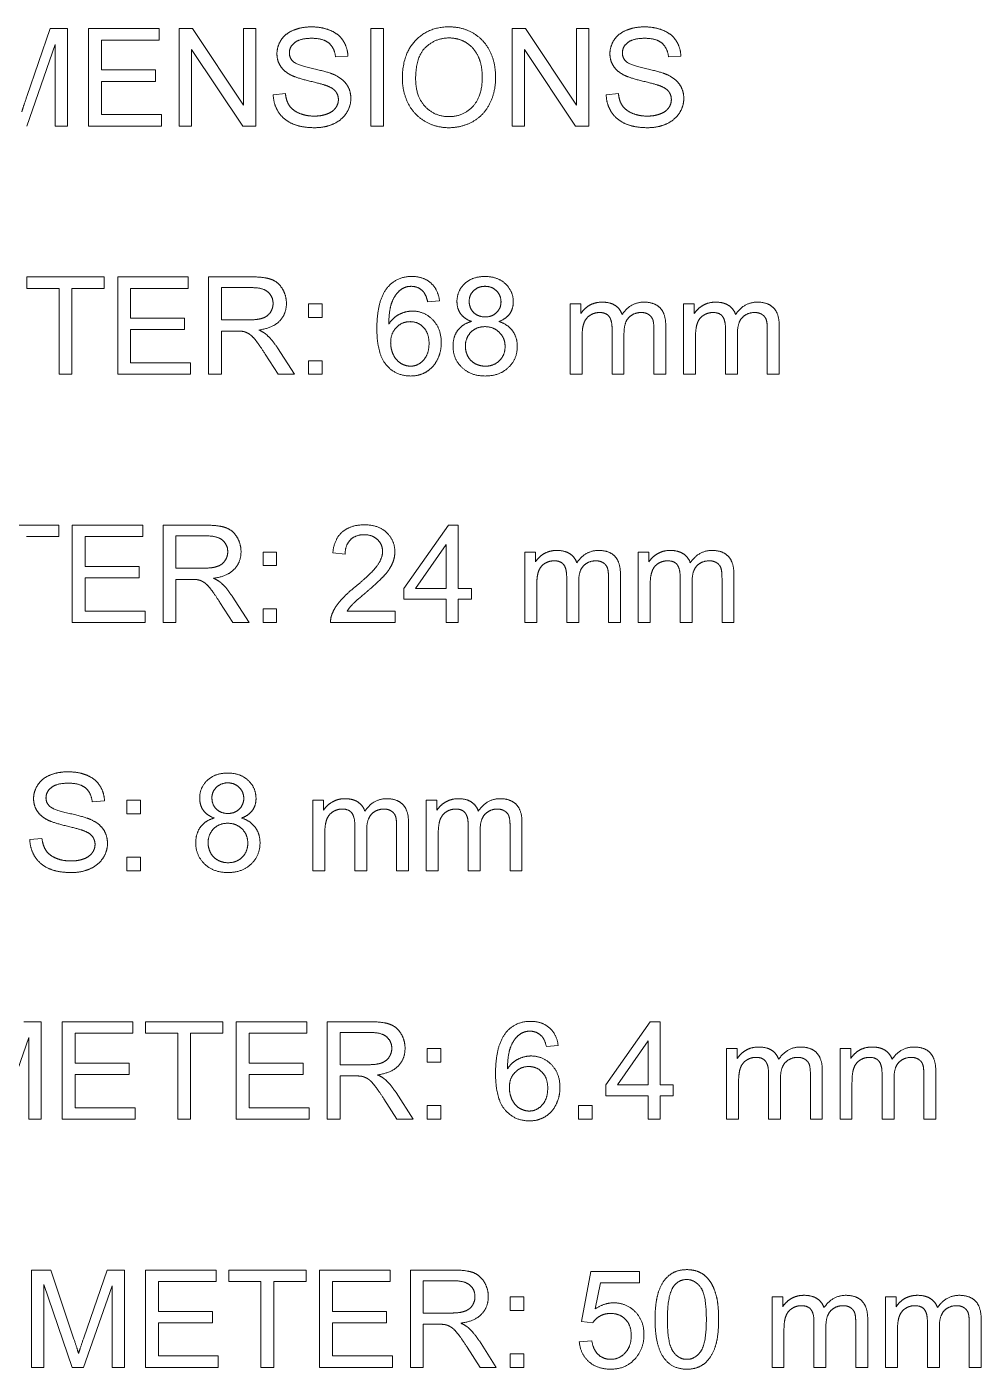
# Model space of a CAD drawing. Header units: millimetres. Extents: x -205 to 205, y -139 to 139.
# Drawn here: x 104.62 to 121.09, y -0.23 to 22.94 of the extents above; entities that cross this region are included whole.
import ezdxf

# ---------------------------------------------------------------- set-up
doc = ezdxf.new("R2010")
doc.units = ezdxf.units.MM
doc.layers.add('dimensions', color=7, linetype='Continuous', lineweight=18)

msp = doc.modelspace()

# ---------------------------------------------------------------- linework, layer by layer
at = {"layer": 'dimensions'}
for p, q in [((105.024, 22.906), (104.621, 21.736)), ((105.324, 22.906), (105.024, 22.906)), ((105.324, 21.224), (105.324, 22.906)), ((105.687, 22.906), (105.687, 21.224)), ((106.904, 22.906), (105.687, 22.906)), ((105.91, 22.707), (106.904, 22.707)), ((105.91, 22.192), (105.91, 22.707)), ((106.904, 22.707), (106.904, 22.906)), ((107.248, 22.906), (107.248, 21.224)), ((107.476, 22.906), (107.248, 22.906)), ((108.36, 21.585), (107.476, 22.906)), ((108.36, 22.906), (108.36, 21.585)), ((108.573, 22.906), (108.36, 22.906)), ((108.573, 21.224), (108.573, 22.906)), ((110.553, 22.906), (110.553, 21.224)), ((110.775, 22.906), (110.553, 22.906)), ((110.775, 21.224), (110.775, 22.906)), ((112.993, 22.906), (112.993, 21.224)), ((113.222, 22.906), (112.993, 22.906)), ((114.105, 21.585), (113.222, 22.906)), ((114.105, 22.906), (114.105, 21.585)), ((114.319, 22.906), (114.105, 22.906)), ((114.319, 21.224), (114.319, 22.906)), ((104.62, 21.224), (105.109, 22.632)), ((105.109, 22.632), (105.109, 21.224)), ((107.461, 22.546), (108.345, 21.224)), ((107.461, 21.224), (107.461, 22.546)), ((113.207, 22.546), (114.09, 21.224)), ((113.207, 21.224), (113.207, 22.546)), ((109.947, 22.416), (110.16, 22.432)), ((115.692, 22.416), (115.905, 22.432)), ((106.841, 22.192), (105.91, 22.192)), ((106.841, 21.995), (106.841, 22.192)), ((105.91, 21.995), (106.841, 21.995)), ((105.91, 21.422), (105.91, 21.995)), ((109.082, 21.783), (108.872, 21.764)), ((114.827, 21.783), (114.617, 21.764)), ((106.943, 21.422), (105.91, 21.422)), ((106.943, 21.224), (106.943, 21.422)), ((105.109, 21.224), (105.324, 21.224)), ((105.687, 21.224), (106.943, 21.224)), ((107.248, 21.224), (107.461, 21.224)), ((108.345, 21.224), (108.573, 21.224)), ((110.553, 21.224), (110.775, 21.224)), ((112.993, 21.224), (113.207, 21.224)), ((114.09, 21.224), (114.319, 21.224)), ((104.621, 18.62), (104.621, 18.422)), ((105.955, 18.62), (104.621, 18.62)), ((105.955, 18.422), (105.955, 18.62)), ((106.188, 18.62), (106.188, 16.938)), ((107.404, 18.62), (106.188, 18.62)), ((107.404, 18.422), (107.404, 18.62)), ((107.754, 18.62), (107.754, 16.938)), ((108.5, 18.62), (107.754, 18.62)), ((104.621, 18.422), (105.176, 18.422)), ((105.176, 18.422), (105.176, 16.938)), ((105.398, 18.422), (105.955, 18.422)), ((105.398, 16.938), (105.398, 18.422)), ((106.41, 18.422), (107.404, 18.422)), ((106.41, 17.906), (106.41, 18.422)), ((107.977, 17.878), (107.977, 18.434)), ((107.977, 18.434), (108.509, 18.434)), ((109.479, 18.157), (109.479, 17.921)), ((109.714, 18.157), (109.479, 18.157)), ((109.714, 17.921), (109.714, 18.157)), ((111.536, 18.192), (111.741, 18.208)), ((113.994, 18.157), (113.994, 16.938)), ((114.179, 18.157), (113.994, 18.157)), ((114.179, 17.986), (114.179, 18.157)), ((115.951, 18.157), (115.951, 16.938)), ((116.136, 18.157), (115.951, 18.157)), ((116.136, 17.986), (116.136, 18.157)), ((107.341, 17.906), (106.41, 17.906)), ((107.341, 17.709), (107.341, 17.906)), ((108.455, 17.878), (107.977, 17.878)), ((109.479, 17.921), (109.714, 17.921)), ((106.41, 17.709), (107.341, 17.709)), ((106.41, 17.137), (106.41, 17.709)), ((107.977, 17.685), (108.235, 17.685)), ((107.977, 16.938), (107.977, 17.685)), ((114.718, 17.73), (114.718, 16.938)), ((114.924, 16.938), (114.924, 17.646)), ((115.44, 17.706), (115.44, 16.938)), ((115.645, 16.938), (115.645, 17.775)), ((116.675, 17.73), (116.675, 16.938)), ((116.882, 16.938), (116.882, 17.646)), ((117.397, 17.706), (117.397, 16.938)), ((117.603, 16.938), (117.603, 17.775)), ((109.236, 16.938), (108.944, 17.396)), ((114.2, 16.938), (114.2, 17.57)), ((116.158, 16.938), (116.158, 17.57)), ((108.734, 17.288), (108.956, 16.938)), ((109.479, 17.173), (109.479, 16.938)), ((109.714, 17.173), (109.479, 17.173)), ((109.714, 16.938), (109.714, 17.173)), ((105.176, 16.938), (105.398, 16.938)), ((106.188, 16.938), (107.443, 16.938)), ((107.443, 17.137), (106.41, 17.137)), ((107.443, 16.938), (107.443, 17.137)), ((107.754, 16.938), (107.977, 16.938)), ((108.956, 16.938), (109.236, 16.938)), ((109.479, 16.938), (109.714, 16.938)), ((113.994, 16.938), (114.2, 16.938)), ((114.718, 16.938), (114.924, 16.938)), ((115.44, 16.938), (115.645, 16.938)), ((115.951, 16.938), (116.158, 16.938)), ((116.675, 16.938), (116.882, 16.938)), ((117.397, 16.938), (117.603, 16.938)), ((105.172, 14.334), (103.839, 14.334)), ((104.616, 14.136), (105.172, 14.136)), ((105.172, 14.136), (105.172, 14.334)), ((105.405, 14.334), (105.405, 12.652)), ((106.621, 14.334), (105.405, 14.334)), ((105.628, 14.136), (106.621, 14.136)), ((105.628, 13.621), (105.628, 14.136)), ((106.621, 14.136), (106.621, 14.334)), ((106.971, 14.334), (106.971, 12.652)), ((107.717, 14.334), (106.971, 14.334)), ((107.194, 13.592), (107.194, 14.149)), ((107.194, 14.149), (107.726, 14.149)), ((111.894, 14.334), (111.126, 13.244)), ((112.063, 14.334), (111.894, 14.334)), ((112.063, 13.244), (112.063, 14.334)), ((111.329, 13.244), (111.856, 14.003)), ((111.856, 14.003), (111.856, 13.244)), ((108.696, 13.871), (108.696, 13.636)), ((108.931, 13.871), (108.696, 13.871)), ((108.931, 13.636), (108.931, 13.871)), ((109.9, 13.855), (110.112, 13.833)), ((113.211, 13.871), (113.211, 12.652)), ((113.396, 13.871), (113.211, 13.871)), ((113.396, 13.7), (113.396, 13.871)), ((115.169, 13.871), (115.169, 12.652)), ((115.354, 13.871), (115.169, 13.871)), ((115.354, 13.7), (115.354, 13.871)), ((106.558, 13.621), (105.628, 13.621)), ((106.558, 13.423), (106.558, 13.621)), ((107.672, 13.592), (107.194, 13.592)), ((108.696, 13.636), (108.931, 13.636)), ((113.935, 13.444), (113.935, 12.652)), ((114.862, 12.652), (114.862, 13.489)), ((115.893, 13.444), (115.893, 12.652)), ((116.82, 12.652), (116.82, 13.489)), ((105.628, 13.423), (106.558, 13.423)), ((105.628, 12.851), (105.628, 13.423)), ((107.194, 13.399), (107.452, 13.399)), ((107.194, 12.652), (107.194, 13.399)), ((111.126, 13.244), (111.126, 13.055)), ((111.856, 13.244), (111.329, 13.244)), ((112.29, 13.244), (112.063, 13.244)), ((112.29, 13.055), (112.29, 13.244)), ((113.418, 12.652), (113.418, 13.285)), ((114.142, 12.652), (114.142, 13.36)), ((114.657, 13.42), (114.657, 12.652)), ((115.375, 12.652), (115.375, 13.285)), ((116.099, 12.652), (116.099, 13.36)), ((116.615, 13.42), (116.615, 12.652)), ((107.951, 13.002), (108.174, 12.652)), ((108.454, 12.652), (108.161, 13.11)), ((111.126, 13.055), (111.856, 13.055)), ((111.856, 13.055), (111.856, 12.652)), ((112.063, 13.055), (112.29, 13.055)), ((112.063, 12.652), (112.063, 13.055)), ((106.66, 12.851), (105.628, 12.851)), ((106.66, 12.652), (106.66, 12.851)), ((108.696, 12.888), (108.696, 12.652)), ((108.931, 12.888), (108.696, 12.888)), ((108.931, 12.652), (108.931, 12.888)), ((110.973, 12.851), (110.148, 12.851)), ((110.973, 12.652), (110.973, 12.851)), ((105.405, 12.652), (106.66, 12.652)), ((106.971, 12.652), (107.194, 12.652)), ((108.174, 12.652), (108.454, 12.652)), ((108.696, 12.652), (108.931, 12.652)), ((109.861, 12.652), (110.973, 12.652)), ((111.856, 12.652), (112.063, 12.652)), ((113.211, 12.652), (113.418, 12.652)), ((113.935, 12.652), (114.142, 12.652)), ((114.657, 12.652), (114.862, 12.652)), ((115.169, 12.652), (115.375, 12.652)), ((115.893, 12.652), (116.099, 12.652)), ((116.615, 12.652), (116.82, 12.652)), ((105.748, 9.559), (105.961, 9.575)), ((106.347, 9.585), (106.347, 9.35)), ((106.582, 9.585), (106.347, 9.585)), ((106.582, 9.35), (106.582, 9.585)), ((109.555, 9.585), (109.555, 8.367)), ((109.74, 9.585), (109.555, 9.585)), ((109.74, 9.414), (109.74, 9.585)), ((111.512, 9.585), (111.512, 8.367)), ((111.697, 9.585), (111.512, 9.585)), ((111.697, 9.414), (111.697, 9.585)), ((106.347, 9.35), (106.582, 9.35)), ((110.279, 9.158), (110.279, 8.367)), ((110.485, 8.367), (110.485, 9.075)), ((111.001, 9.134), (111.001, 8.367)), ((111.206, 8.367), (111.206, 9.203)), ((112.236, 9.158), (112.236, 8.367)), ((112.443, 8.367), (112.443, 9.075)), ((112.958, 9.134), (112.958, 8.367)), ((113.164, 8.367), (113.164, 9.203)), ((104.882, 8.925), (104.672, 8.907)), ((109.761, 8.367), (109.761, 8.999)), ((111.719, 8.367), (111.719, 8.999)), ((106.347, 8.602), (106.347, 8.367)), ((106.582, 8.602), (106.347, 8.602)), ((106.582, 8.367), (106.582, 8.602)), ((106.347, 8.367), (106.582, 8.367)), ((109.555, 8.367), (109.761, 8.367)), ((110.279, 8.367), (110.485, 8.367)), ((111.001, 8.367), (111.206, 8.367)), ((111.512, 8.367), (111.719, 8.367)), ((112.236, 8.367), (112.443, 8.367)), ((112.958, 8.367), (113.164, 8.367)), ((104.869, 5.763), (104.569, 5.763)), ((104.869, 4.081), (104.869, 5.763)), ((105.232, 5.763), (105.232, 4.081)), ((106.449, 5.763), (105.232, 5.763)), ((105.455, 5.565), (106.449, 5.565)), ((105.455, 5.049), (105.455, 5.565)), ((106.449, 5.565), (106.449, 5.763)), ((106.669, 5.763), (106.669, 5.565)), ((108.002, 5.763), (106.669, 5.763)), ((106.669, 5.565), (107.223, 5.565)), ((107.223, 5.565), (107.223, 4.081)), ((107.446, 5.565), (108.002, 5.565)), ((107.446, 4.081), (107.446, 5.565)), ((108.002, 5.565), (108.002, 5.763)), ((108.235, 5.763), (108.235, 4.081)), ((109.452, 5.763), (108.235, 5.763)), ((108.458, 5.565), (109.452, 5.565)), ((108.458, 5.049), (108.458, 5.565)), ((109.452, 5.565), (109.452, 5.763)), ((109.802, 5.763), (109.802, 4.081)), ((110.547, 5.763), (109.802, 5.763)), ((110.024, 5.021), (110.024, 5.577)), ((110.024, 5.577), (110.557, 5.577)), ((115.377, 5.763), (114.609, 4.673)), ((115.546, 5.763), (115.377, 5.763)), ((115.546, 4.673), (115.546, 5.763)), ((104.165, 4.081), (104.654, 5.489)), ((104.654, 5.489), (104.654, 4.081)), ((113.584, 5.335), (113.789, 5.351)), ((114.813, 4.673), (115.339, 5.431)), ((115.339, 5.431), (115.339, 4.673)), ((111.526, 5.299), (111.526, 5.064)), ((111.761, 5.299), (111.526, 5.299)), ((111.761, 5.064), (111.761, 5.299)), ((116.694, 5.299), (116.694, 4.081)), ((116.879, 5.299), (116.694, 5.299)), ((116.879, 5.129), (116.879, 5.299)), ((118.652, 5.299), (118.652, 4.081)), ((118.837, 5.299), (118.652, 5.299)), ((118.837, 5.129), (118.837, 5.299)), ((106.386, 5.049), (105.455, 5.049)), ((106.386, 4.852), (106.386, 5.049)), ((109.388, 5.049), (108.458, 5.049)), ((109.388, 4.852), (109.388, 5.049)), ((110.503, 5.021), (110.024, 5.021)), ((111.526, 5.064), (111.761, 5.064)), ((117.418, 4.873), (117.418, 4.081)), ((118.346, 4.081), (118.346, 4.917)), ((119.376, 4.873), (119.376, 4.081)), ((120.303, 4.081), (120.303, 4.917)), ((105.455, 4.852), (106.386, 4.852)), ((105.455, 4.279), (105.455, 4.852)), ((108.458, 4.852), (109.388, 4.852)), ((108.458, 4.279), (108.458, 4.852)), ((110.024, 4.828), (110.282, 4.828)), ((110.024, 4.081), (110.024, 4.828)), ((114.609, 4.673), (114.609, 4.484)), ((115.339, 4.673), (114.813, 4.673)), ((115.773, 4.673), (115.546, 4.673)), ((115.773, 4.484), (115.773, 4.673)), ((116.901, 4.081), (116.901, 4.713)), ((117.625, 4.081), (117.625, 4.789)), ((118.14, 4.849), (118.14, 4.081)), ((118.858, 4.081), (118.858, 4.713)), ((119.583, 4.081), (119.583, 4.789)), ((120.098, 4.849), (120.098, 4.081)), ((110.782, 4.431), (111.004, 4.081)), ((111.284, 4.081), (110.991, 4.539)), ((114.609, 4.484), (115.339, 4.484)), ((115.339, 4.484), (115.339, 4.081)), ((115.546, 4.484), (115.773, 4.484)), ((115.546, 4.081), (115.546, 4.484)), ((106.488, 4.279), (105.455, 4.279)), ((106.488, 4.081), (106.488, 4.279)), ((109.491, 4.279), (108.458, 4.279)), ((109.491, 4.081), (109.491, 4.279)), ((111.526, 4.316), (111.526, 4.081)), ((111.761, 4.316), (111.526, 4.316)), ((111.761, 4.081), (111.761, 4.316)), ((114.14, 4.316), (114.14, 4.081)), ((114.375, 4.316), (114.14, 4.316)), ((114.375, 4.081), (114.375, 4.316)), ((104.654, 4.081), (104.869, 4.081)), ((105.232, 4.081), (106.488, 4.081)), ((107.223, 4.081), (107.446, 4.081)), ((108.235, 4.081), (109.491, 4.081)), ((109.802, 4.081), (110.024, 4.081)), ((111.004, 4.081), (111.284, 4.081)), ((111.526, 4.081), (111.761, 4.081)), ((114.14, 4.081), (114.375, 4.081)), ((115.339, 4.081), (115.546, 4.081)), ((116.694, 4.081), (116.901, 4.081)), ((117.418, 4.081), (117.625, 4.081)), ((118.14, 4.081), (118.346, 4.081)), ((118.652, 4.081), (118.858, 4.081)), ((119.376, 4.081), (119.583, 4.081)), ((120.098, 4.081), (120.303, 4.081)), ((104.699, 1.477), (104.699, -0.205)), ((105.034, 1.477), (104.699, 1.477)), ((105.433, 0.286), (105.034, 1.477)), ((106.005, 1.477), (105.602, 0.307)), ((106.305, 1.477), (106.005, 1.477)), ((106.305, -0.205), (106.305, 1.477)), ((106.668, 1.477), (106.668, -0.205)), ((107.885, 1.477), (106.668, 1.477)), ((107.885, 1.279), (107.885, 1.477)), ((108.105, 1.477), (108.105, 1.279)), ((109.438, 1.477), (108.105, 1.477)), ((109.438, 1.279), (109.438, 1.477)), ((109.671, 1.477), (109.671, -0.205)), ((110.888, 1.477), (109.671, 1.477)), ((110.888, 1.279), (110.888, 1.477)), ((111.238, 1.477), (111.238, -0.205)), ((111.983, 1.477), (111.238, 1.477)), ((114.353, 1.454), (114.19, 0.59)), ((115.189, 1.454), (114.353, 1.454)), ((115.189, 1.257), (115.189, 1.454)), ((104.914, 1.227), (105.4, -0.205)), ((104.914, -0.205), (104.914, 1.227)), ((105.601, -0.205), (106.09, 1.203)), ((106.09, 1.203), (106.09, -0.205)), ((106.891, 1.279), (107.885, 1.279)), ((106.891, 0.764), (106.891, 1.279)), ((108.105, 1.279), (108.659, 1.279)), ((108.659, 1.279), (108.659, -0.205)), ((108.882, 1.279), (109.438, 1.279)), ((108.882, -0.205), (108.882, 1.279)), ((109.894, 1.279), (110.888, 1.279)), ((109.894, 0.764), (109.894, 1.279)), ((111.46, 0.735), (111.46, 1.291)), ((111.46, 1.291), (111.993, 1.291)), ((114.428, 0.805), (114.518, 1.257)), ((114.518, 1.257), (115.189, 1.257)), ((112.962, 1.014), (112.962, 0.779)), ((113.197, 1.014), (112.962, 1.014)), ((113.197, 0.779), (113.197, 1.014)), ((117.478, 1.014), (117.478, -0.205)), ((117.662, 1.014), (117.478, 1.014)), ((117.662, 0.843), (117.662, 1.014)), ((119.435, 1.014), (119.435, -0.205)), ((119.62, 1.014), (119.435, 1.014)), ((119.62, 0.843), (119.62, 1.014)), ((107.822, 0.764), (106.891, 0.764)), ((107.822, 0.566), (107.822, 0.764)), ((110.825, 0.764), (109.894, 0.764)), ((110.825, 0.566), (110.825, 0.764)), ((111.939, 0.735), (111.46, 0.735)), ((112.962, 0.779), (113.197, 0.779)), ((106.891, 0.566), (107.822, 0.566)), ((106.891, -0.006), (106.891, 0.566)), ((109.894, 0.566), (110.825, 0.566)), ((109.894, -0.006), (109.894, 0.566)), ((111.46, 0.542), (111.718, 0.542)), ((111.46, -0.205), (111.46, 0.542)), ((114.19, 0.59), (114.384, 0.565)), ((118.202, 0.587), (118.202, -0.205)), ((118.408, -0.205), (118.408, 0.503)), ((118.923, 0.563), (118.923, -0.205)), ((119.129, -0.205), (119.129, 0.632)), ((120.159, 0.587), (120.159, -0.205)), ((120.366, -0.205), (120.366, 0.503)), ((120.881, 0.563), (120.881, -0.205)), ((121.086, -0.205), (121.086, 0.632)), ((112.72, -0.205), (112.428, 0.253)), ((114.37, 0.254), (114.153, 0.236)), ((117.684, -0.205), (117.684, 0.427)), ((119.642, -0.205), (119.642, 0.427)), ((112.218, 0.145), (112.44, -0.205)), ((112.962, 0.03), (112.962, -0.205)), ((113.197, 0.03), (112.962, 0.03)), ((113.197, -0.205), (113.197, 0.03)), ((104.699, -0.205), (104.914, -0.205)), ((105.4, -0.205), (105.601, -0.205)), ((106.09, -0.205), (106.305, -0.205)), ((106.668, -0.205), (107.924, -0.205)), ((107.924, -0.006), (106.891, -0.006)), ((107.924, -0.205), (107.924, -0.006)), ((108.659, -0.205), (108.882, -0.205)), ((109.671, -0.205), (110.927, -0.205)), ((110.927, -0.006), (109.894, -0.006)), ((110.927, -0.205), (110.927, -0.006)), ((111.238, -0.205), (111.46, -0.205)), ((112.44, -0.205), (112.72, -0.205)), ((112.962, -0.205), (113.197, -0.205)), ((117.478, -0.205), (117.684, -0.205)), ((118.202, -0.205), (118.408, -0.205)), ((118.923, -0.205), (119.129, -0.205)), ((119.435, -0.205), (119.642, -0.205)), ((120.159, -0.205), (120.366, -0.205)), ((120.881, -0.205), (121.086, -0.205))]:
    msp.add_line(p, q, dxfattribs=at)
for points in [[(108.936, 22.471), (108.936, 22.598), (109.008, 22.709)], [(109.008, 22.709), (109.08, 22.82), (109.219, 22.877)], [(109.219, 22.877), (109.358, 22.935), (109.528, 22.935)], [(109.537, 22.738), (109.335, 22.738), (109.243, 22.664)], [(109.528, 22.935), (109.715, 22.935), (109.858, 22.874)], [(109.83, 22.657), (109.731, 22.738), (109.537, 22.738)], [(109.858, 22.874), (110.001, 22.814), (110.078, 22.697)], [(111.325, 22.699), (111.55, 22.936), (111.905, 22.936)], [(111.907, 22.744), (111.67, 22.744), (111.5, 22.582)], [(111.905, 22.936), (112.138, 22.936), (112.325, 22.824)], [(112.207, 22.66), (112.073, 22.744), (111.907, 22.744)], [(112.325, 22.824), (112.512, 22.713), (112.611, 22.514)], [(114.681, 22.471), (114.681, 22.598), (114.753, 22.709)], [(114.753, 22.709), (114.826, 22.82), (114.965, 22.877)], [(114.965, 22.877), (115.103, 22.935), (115.273, 22.935)], [(115.282, 22.738), (115.08, 22.738), (114.988, 22.664)], [(115.273, 22.935), (115.46, 22.935), (115.603, 22.874)], [(115.576, 22.657), (115.476, 22.738), (115.282, 22.738)], [(115.603, 22.874), (115.746, 22.814), (115.823, 22.697)], [(109.243, 22.664), (109.15, 22.59), (109.15, 22.486)], [(109.15, 22.486), (109.15, 22.395), (109.216, 22.337)], [(109.947, 22.416), (109.93, 22.575), (109.83, 22.657)], [(110.078, 22.697), (110.154, 22.58), (110.16, 22.432)], [(111.1, 22.043), (111.1, 22.462), (111.325, 22.699)], [(111.5, 22.582), (111.329, 22.419), (111.329, 22.04)], [(112.41, 22.422), (112.34, 22.575), (112.207, 22.66)], [(112.611, 22.514), (112.709, 22.315), (112.709, 22.063)], [(114.988, 22.664), (114.896, 22.59), (114.896, 22.486)], [(114.896, 22.486), (114.896, 22.395), (114.961, 22.337)], [(115.692, 22.416), (115.675, 22.575), (115.576, 22.657)], [(115.823, 22.697), (115.9, 22.58), (115.905, 22.432)], [(108.995, 22.262), (108.936, 22.355), (108.936, 22.471)], [(109.174, 22.105), (109.054, 22.168), (108.995, 22.262)], [(109.216, 22.337), (109.28, 22.278), (109.551, 22.217)], [(112.479, 22.064), (112.479, 22.269), (112.41, 22.422)], [(114.74, 22.262), (114.681, 22.355), (114.681, 22.471)], [(114.92, 22.105), (114.799, 22.168), (114.74, 22.262)], [(114.961, 22.337), (115.025, 22.278), (115.297, 22.217)], [(109.499, 22), (109.267, 22.056), (109.174, 22.105)], [(109.551, 22.217), (109.823, 22.155), (109.924, 22.11)], [(109.924, 22.11), (110.071, 22.042), (110.141, 21.938)], [(111.196, 21.623), (111.1, 21.822), (111.1, 22.043)], [(111.329, 22.04), (111.329, 21.736), (111.493, 21.561)], [(112.317, 21.562), (112.479, 21.739), (112.479, 22.064)], [(112.709, 22.063), (112.709, 21.807), (112.605, 21.605)], [(115.245, 22), (115.013, 22.056), (114.92, 22.105)], [(115.297, 22.217), (115.568, 22.155), (115.669, 22.11)], [(115.669, 22.11), (115.816, 22.042), (115.886, 21.938)], [(109.082, 21.783), (109.096, 21.656), (109.151, 21.575)], [(109.799, 21.918), (109.731, 21.944), (109.499, 22)], [(109.95, 21.819), (109.904, 21.878), (109.799, 21.918)], [(109.996, 21.68), (109.996, 21.76), (109.95, 21.819)], [(110.141, 21.938), (110.211, 21.834), (110.211, 21.699)], [(114.827, 21.783), (114.842, 21.656), (114.896, 21.575)], [(115.544, 21.918), (115.476, 21.944), (115.245, 22)], [(115.696, 21.819), (115.65, 21.878), (115.544, 21.918)], [(115.741, 21.68), (115.741, 21.76), (115.696, 21.819)], [(115.886, 21.938), (115.956, 21.834), (115.956, 21.699)], [(104.532, 21.466), (104.561, 21.558), (104.621, 21.736)], [(108.964, 21.462), (108.876, 21.596), (108.872, 21.764)], [(109.151, 21.575), (109.205, 21.495), (109.32, 21.445)], [(109.948, 21.536), (109.996, 21.602), (109.996, 21.68)], [(110.211, 21.699), (110.211, 21.565), (110.134, 21.446)], [(111.48, 21.31), (111.293, 21.425), (111.196, 21.623)], [(111.493, 21.561), (111.656, 21.386), (111.903, 21.386)], [(111.903, 21.386), (112.154, 21.386), (112.317, 21.562)], [(112.605, 21.605), (112.502, 21.403), (112.313, 21.299)], [(114.709, 21.462), (114.621, 21.596), (114.617, 21.764)], [(114.896, 21.575), (114.951, 21.495), (115.066, 21.445)], [(115.694, 21.536), (115.741, 21.602), (115.741, 21.68)], [(115.956, 21.699), (115.956, 21.565), (115.879, 21.446)], [(109.206, 21.262), (109.052, 21.328), (108.964, 21.462)], [(109.32, 21.445), (109.435, 21.395), (109.578, 21.395)], [(109.578, 21.395), (109.706, 21.395), (109.803, 21.433)], [(109.803, 21.433), (109.901, 21.47), (109.948, 21.536)], [(110.134, 21.446), (110.057, 21.327), (109.913, 21.261)], [(114.951, 21.262), (114.797, 21.328), (114.709, 21.462)], [(115.066, 21.445), (115.18, 21.395), (115.324, 21.395)], [(115.324, 21.395), (115.451, 21.395), (115.549, 21.433)], [(115.549, 21.433), (115.646, 21.47), (115.694, 21.536)], [(115.879, 21.446), (115.802, 21.327), (115.658, 21.261)], [(109.589, 21.195), (109.36, 21.195), (109.206, 21.262)], [(109.913, 21.261), (109.769, 21.195), (109.589, 21.195)], [(111.904, 21.195), (111.667, 21.195), (111.48, 21.31)], [(112.313, 21.299), (112.123, 21.195), (111.904, 21.195)], [(115.334, 21.195), (115.106, 21.195), (114.951, 21.262)], [(115.658, 21.261), (115.514, 21.195), (115.334, 21.195)], [(108.5, 18.62), (108.725, 18.62), (108.842, 18.575)], [(108.842, 18.575), (108.959, 18.53), (109.029, 18.415)], [(110.841, 18.434), (110.998, 18.627), (111.264, 18.627)], [(111.264, 18.627), (111.463, 18.627), (111.589, 18.516)], [(112.174, 18.502), (112.306, 18.627), (112.525, 18.627)], [(112.525, 18.627), (112.745, 18.627), (112.88, 18.499)], [(108.783, 18.357), (108.696, 18.434), (108.509, 18.434)], [(108.869, 18.161), (108.869, 18.281), (108.783, 18.357)], [(109.029, 18.415), (109.099, 18.3), (109.099, 18.161)], [(110.66, 17.725), (110.66, 18.213), (110.841, 18.434)], [(111.078, 18.402), (110.981, 18.331), (110.924, 18.194)], [(111.251, 18.457), (111.153, 18.457), (111.078, 18.402)], [(111.458, 18.369), (111.374, 18.457), (111.251, 18.457)], [(111.536, 18.192), (111.508, 18.314), (111.458, 18.369)], [(111.589, 18.516), (111.716, 18.404), (111.741, 18.208)], [(112.042, 18.193), (112.042, 18.377), (112.174, 18.502)], [(112.331, 18.382), (112.253, 18.306), (112.253, 18.2)], [(112.527, 18.457), (112.409, 18.457), (112.331, 18.382)], [(112.723, 18.38), (112.644, 18.457), (112.527, 18.457)], [(112.802, 18.189), (112.802, 18.302), (112.723, 18.38)], [(112.88, 18.499), (113.014, 18.371), (113.014, 18.188)], [(108.825, 18.01), (108.869, 18.08), (108.869, 18.161)], [(109.099, 18.161), (109.099, 17.982), (108.983, 17.859)], [(110.924, 18.194), (110.868, 18.058), (110.866, 17.806)], [(112.104, 17.985), (112.042, 18.072), (112.042, 18.193)], [(112.253, 18.2), (112.253, 18.081), (112.33, 18.005)], [(112.725, 18.005), (112.802, 18.08), (112.802, 18.189)], [(113.014, 18.188), (113.014, 18.071), (112.953, 17.984)], [(114.179, 17.986), (114.236, 18.075), (114.331, 18.13)], [(114.331, 18.13), (114.426, 18.184), (114.548, 18.184)], [(114.548, 18.184), (114.683, 18.184), (114.77, 18.128)], [(114.77, 18.128), (114.857, 18.072), (114.892, 17.971)], [(114.892, 17.971), (115.037, 18.184), (115.269, 18.184)], [(115.269, 18.184), (115.45, 18.184), (115.547, 18.084)], [(115.547, 18.084), (115.645, 17.983), (115.645, 17.775)], [(116.136, 17.986), (116.194, 18.075), (116.289, 18.13)], [(116.289, 18.13), (116.384, 18.184), (116.506, 18.184)], [(116.506, 18.184), (116.641, 18.184), (116.728, 18.128)], [(116.728, 18.128), (116.814, 18.072), (116.85, 17.971)], [(116.85, 17.971), (116.994, 18.184), (117.226, 18.184)], [(117.226, 18.184), (117.408, 18.184), (117.505, 18.084)], [(117.505, 18.084), (117.603, 17.983), (117.603, 17.775)], [(108.455, 17.878), (108.608, 17.878), (108.694, 17.909)], [(108.983, 17.859), (108.867, 17.737), (108.625, 17.703)], [(108.694, 17.909), (108.78, 17.941), (108.825, 18.01)], [(110.866, 17.806), (110.94, 17.919), (111.048, 17.974)], [(111.233, 17.847), (111.093, 17.847), (110.996, 17.746)], [(111.048, 17.974), (111.156, 18.029), (111.274, 18.029)], [(111.467, 17.746), (111.374, 17.847), (111.233, 17.847)], [(111.274, 18.029), (111.481, 18.029), (111.626, 17.877)], [(111.626, 17.877), (111.771, 17.725), (111.771, 17.484)], [(112.057, 17.699), (112.141, 17.81), (112.294, 17.85)], [(112.294, 17.85), (112.166, 17.897), (112.104, 17.985)], [(112.33, 18.005), (112.407, 17.929), (112.53, 17.929)], [(112.53, 17.929), (112.649, 17.929), (112.725, 18.005)], [(112.953, 17.984), (112.891, 17.897), (112.766, 17.85)], [(112.766, 17.85), (112.921, 17.8), (113.002, 17.687)], [(114.341, 17.959), (114.267, 17.913), (114.234, 17.825)], [(114.502, 18.005), (114.415, 18.005), (114.341, 17.959)], [(114.667, 17.936), (114.617, 18.005), (114.502, 18.005)], [(114.718, 17.73), (114.718, 17.867), (114.667, 17.936)], [(115.009, 17.92), (114.924, 17.834), (114.924, 17.646)], [(115.223, 18.005), (115.094, 18.005), (115.009, 17.92)], [(115.347, 17.972), (115.294, 18.005), (115.223, 18.005)], [(115.42, 17.884), (115.399, 17.939), (115.347, 17.972)], [(115.44, 17.706), (115.44, 17.83), (115.42, 17.884)], [(116.298, 17.959), (116.224, 17.913), (116.191, 17.825)], [(116.46, 18.005), (116.373, 18.005), (116.298, 17.959)], [(116.625, 17.936), (116.574, 18.005), (116.46, 18.005)], [(116.675, 17.73), (116.675, 17.867), (116.625, 17.936)], [(116.967, 17.92), (116.882, 17.834), (116.882, 17.646)], [(117.18, 18.005), (117.052, 18.005), (116.967, 17.92)], [(117.304, 17.972), (117.251, 18.005), (117.18, 18.005)], [(117.377, 17.884), (117.357, 17.939), (117.304, 17.972)], [(117.397, 17.706), (117.397, 17.83), (117.377, 17.884)], [(108.359, 17.677), (108.321, 17.685), (108.235, 17.685)], [(108.46, 17.632), (108.41, 17.664), (108.359, 17.677)], [(108.573, 17.52), (108.51, 17.6), (108.46, 17.632)], [(108.625, 17.703), (108.713, 17.661), (108.759, 17.62)], [(108.759, 17.62), (108.857, 17.53), (108.944, 17.396)], [(110.823, 17.099), (110.66, 17.289), (110.66, 17.725)], [(110.996, 17.746), (110.898, 17.646), (110.898, 17.483)], [(111.56, 17.472), (111.56, 17.646), (111.467, 17.746)], [(111.974, 17.425), (111.974, 17.589), (112.057, 17.699)], [(112.282, 17.664), (112.187, 17.568), (112.187, 17.423)], [(112.524, 17.761), (112.378, 17.761), (112.282, 17.664)], [(112.772, 17.663), (112.673, 17.761), (112.524, 17.761)], [(112.872, 17.417), (112.872, 17.566), (112.772, 17.663)], [(113.002, 17.687), (113.083, 17.575), (113.083, 17.419)], [(114.234, 17.825), (114.2, 17.737), (114.2, 17.57)], [(116.191, 17.825), (116.158, 17.737), (116.158, 17.57)], [(108.734, 17.288), (108.636, 17.439), (108.573, 17.52)], [(110.898, 17.483), (110.898, 17.376), (110.943, 17.279)], [(111.466, 17.185), (111.56, 17.29), (111.56, 17.472)], [(111.771, 17.484), (111.771, 17.326), (111.703, 17.19)], [(112.127, 17.057), (111.974, 17.204), (111.974, 17.425)], [(112.187, 17.423), (112.187, 17.335), (112.228, 17.252)], [(112.775, 17.174), (112.872, 17.27), (112.872, 17.417)], [(113.083, 17.419), (113.083, 17.203), (112.93, 17.056)], [(110.943, 17.279), (110.989, 17.181), (111.07, 17.13)], [(111.241, 17.079), (111.372, 17.079), (111.466, 17.185)], [(111.703, 17.19), (111.635, 17.054), (111.515, 16.982)], [(112.228, 17.252), (112.27, 17.17), (112.353, 17.124)], [(112.531, 17.079), (112.679, 17.079), (112.775, 17.174)], [(111.245, 16.909), (110.986, 16.909), (110.823, 17.099)], [(111.07, 17.13), (111.152, 17.079), (111.241, 17.079)], [(111.515, 16.982), (111.396, 16.909), (111.245, 16.909)], [(112.529, 16.909), (112.28, 16.909), (112.127, 17.057)], [(112.353, 17.124), (112.436, 17.079), (112.531, 17.079)], [(112.93, 17.056), (112.778, 16.909), (112.529, 16.909)], [(107.717, 14.334), (107.942, 14.334), (108.059, 14.289)], [(108, 14.072), (107.913, 14.149), (107.726, 14.149)], [(108.059, 14.289), (108.176, 14.244), (108.246, 14.129)], [(109.9, 13.855), (109.921, 14.092), (110.064, 14.217)], [(110.064, 14.217), (110.206, 14.341), (110.446, 14.341)], [(110.441, 14.17), (110.292, 14.17), (110.203, 14.081)], [(110.67, 14.086), (110.582, 14.17), (110.441, 14.17)], [(110.446, 14.341), (110.688, 14.341), (110.829, 14.207)], [(110.829, 14.207), (110.97, 14.073), (110.97, 13.874)], [(108.087, 13.876), (108.087, 13.995), (108, 14.072)], [(108.246, 14.129), (108.316, 14.014), (108.316, 13.876)], [(110.203, 14.081), (110.113, 13.991), (110.112, 13.833)], [(110.758, 13.879), (110.758, 14.002), (110.67, 14.086)], [(107.911, 13.624), (107.997, 13.655), (108.042, 13.725)], [(108.042, 13.725), (108.087, 13.794), (108.087, 13.876)], [(108.316, 13.876), (108.316, 13.697), (108.2, 13.574)], [(110.662, 13.631), (110.758, 13.762), (110.758, 13.879)], [(110.929, 13.676), (110.888, 13.578), (110.792, 13.47)], [(110.97, 13.874), (110.97, 13.773), (110.929, 13.676)], [(113.396, 13.7), (113.453, 13.789), (113.549, 13.844)], [(113.558, 13.674), (113.484, 13.628), (113.451, 13.539)], [(113.549, 13.844), (113.644, 13.898), (113.765, 13.898)], [(113.72, 13.719), (113.632, 13.719), (113.558, 13.674)], [(113.885, 13.651), (113.834, 13.719), (113.72, 13.719)], [(113.765, 13.898), (113.901, 13.898), (113.988, 13.842)], [(113.988, 13.842), (114.074, 13.786), (114.11, 13.685)], [(114.11, 13.685), (114.254, 13.898), (114.486, 13.898)], [(114.44, 13.719), (114.312, 13.719), (114.227, 13.634)], [(114.564, 13.686), (114.511, 13.719), (114.44, 13.719)], [(114.486, 13.898), (114.667, 13.898), (114.765, 13.798)], [(114.637, 13.598), (114.617, 13.653), (114.564, 13.686)], [(114.765, 13.798), (114.862, 13.698), (114.862, 13.489)], [(115.354, 13.7), (115.411, 13.789), (115.506, 13.844)], [(115.516, 13.674), (115.442, 13.628), (115.409, 13.539)], [(115.506, 13.844), (115.601, 13.898), (115.723, 13.898)], [(115.677, 13.719), (115.59, 13.719), (115.516, 13.674)], [(115.842, 13.651), (115.792, 13.719), (115.677, 13.719)], [(115.723, 13.898), (115.858, 13.898), (115.945, 13.842)], [(115.945, 13.842), (116.032, 13.786), (116.067, 13.685)], [(116.067, 13.685), (116.212, 13.898), (116.444, 13.898)], [(116.398, 13.719), (116.269, 13.719), (116.184, 13.634)], [(116.522, 13.686), (116.469, 13.719), (116.398, 13.719)], [(116.444, 13.898), (116.625, 13.898), (116.722, 13.798)], [(116.595, 13.598), (116.574, 13.653), (116.522, 13.686)], [(116.722, 13.798), (116.82, 13.698), (116.82, 13.489)], [(107.672, 13.592), (107.825, 13.592), (107.911, 13.624)], [(108.2, 13.574), (108.084, 13.451), (107.842, 13.418)], [(110.291, 13.274), (110.565, 13.499), (110.662, 13.631)], [(110.792, 13.47), (110.696, 13.363), (110.473, 13.174)], [(113.451, 13.539), (113.418, 13.451), (113.418, 13.285)], [(113.935, 13.444), (113.935, 13.582), (113.885, 13.651)], [(114.227, 13.634), (114.142, 13.548), (114.142, 13.36)], [(114.657, 13.42), (114.657, 13.544), (114.637, 13.598)], [(115.409, 13.539), (115.375, 13.451), (115.375, 13.285)], [(115.893, 13.444), (115.893, 13.582), (115.842, 13.651)], [(116.184, 13.634), (116.099, 13.548), (116.099, 13.36)], [(116.615, 13.42), (116.615, 13.544), (116.595, 13.598)], [(107.576, 13.391), (107.538, 13.399), (107.452, 13.399)], [(107.678, 13.347), (107.628, 13.379), (107.576, 13.391)], [(107.791, 13.234), (107.728, 13.314), (107.678, 13.347)], [(107.951, 13.002), (107.854, 13.154), (107.791, 13.234)], [(107.842, 13.418), (107.931, 13.375), (107.977, 13.334)], [(107.977, 13.334), (108.074, 13.244), (108.161, 13.11)], [(110.021, 13.02), (110.114, 13.13), (110.291, 13.274)], [(109.885, 12.796), (109.927, 12.909), (110.021, 13.02)], [(110.473, 13.174), (110.288, 13.018), (110.235, 12.963)], [(109.861, 12.652), (109.858, 12.727), (109.885, 12.796)], [(110.235, 12.963), (110.182, 12.907), (110.148, 12.851)], [(104.809, 9.852), (104.881, 9.963), (105.02, 10.02)], [(105.02, 10.02), (105.159, 10.077), (105.329, 10.077)], [(105.329, 10.077), (105.516, 10.077), (105.659, 10.017)], [(105.659, 10.017), (105.802, 9.957), (105.878, 9.84)], [(107.735, 9.931), (107.867, 10.056), (108.086, 10.056)], [(108.086, 10.056), (108.306, 10.056), (108.441, 9.928)], [(104.737, 9.614), (104.737, 9.741), (104.809, 9.852)], [(105.044, 9.807), (104.951, 9.733), (104.951, 9.629)], [(105.338, 9.881), (105.136, 9.881), (105.044, 9.807)], [(105.631, 9.8), (105.532, 9.881), (105.338, 9.881)], [(105.748, 9.559), (105.73, 9.718), (105.631, 9.8)], [(105.878, 9.84), (105.955, 9.723), (105.961, 9.575)], [(107.603, 9.622), (107.603, 9.806), (107.735, 9.931)], [(107.892, 9.81), (107.814, 9.734), (107.814, 9.629)], [(108.088, 9.886), (107.97, 9.886), (107.892, 9.81)], [(108.284, 9.808), (108.205, 9.886), (108.088, 9.886)], [(108.363, 9.617), (108.363, 9.731), (108.284, 9.808)], [(108.441, 9.928), (108.575, 9.8), (108.575, 9.616)], [(104.796, 9.404), (104.737, 9.498), (104.737, 9.614)], [(104.951, 9.629), (104.951, 9.538), (105.017, 9.48)], [(107.665, 9.413), (107.603, 9.5), (107.603, 9.622)], [(107.814, 9.629), (107.814, 9.509), (107.891, 9.434)], [(108.286, 9.433), (108.363, 9.508), (108.363, 9.617)], [(108.575, 9.616), (108.575, 9.499), (108.514, 9.413)], [(109.74, 9.414), (109.797, 9.504), (109.892, 9.558)], [(109.892, 9.558), (109.987, 9.613), (110.109, 9.613)], [(110.109, 9.613), (110.244, 9.613), (110.331, 9.557)], [(110.331, 9.557), (110.418, 9.5), (110.453, 9.399)], [(110.453, 9.399), (110.598, 9.613), (110.83, 9.613)], [(110.83, 9.613), (111.011, 9.613), (111.109, 9.512)], [(111.109, 9.512), (111.206, 9.412), (111.206, 9.203)], [(111.697, 9.414), (111.755, 9.504), (111.85, 9.558)], [(111.85, 9.558), (111.945, 9.613), (112.067, 9.613)], [(112.067, 9.613), (112.202, 9.613), (112.289, 9.557)], [(112.289, 9.557), (112.375, 9.5), (112.411, 9.399)], [(112.411, 9.399), (112.555, 9.613), (112.787, 9.613)], [(112.787, 9.613), (112.969, 9.613), (113.066, 9.512)], [(113.066, 9.512), (113.164, 9.412), (113.164, 9.203)], [(104.975, 9.248), (104.855, 9.311), (104.796, 9.404)], [(105.017, 9.48), (105.081, 9.421), (105.352, 9.36)], [(105.352, 9.36), (105.624, 9.298), (105.725, 9.252)], [(107.619, 9.128), (107.702, 9.239), (107.855, 9.279)], [(107.855, 9.279), (107.727, 9.326), (107.665, 9.413)], [(107.891, 9.434), (107.968, 9.358), (108.091, 9.358)], [(108.091, 9.358), (108.21, 9.358), (108.286, 9.433)], [(108.514, 9.413), (108.452, 9.326), (108.327, 9.279)], [(108.327, 9.279), (108.482, 9.228), (108.563, 9.116)], [(109.902, 9.388), (109.828, 9.342), (109.795, 9.254)], [(110.063, 9.434), (109.976, 9.434), (109.902, 9.388)], [(110.228, 9.365), (110.178, 9.434), (110.063, 9.434)], [(110.279, 9.158), (110.279, 9.296), (110.228, 9.365)], [(110.57, 9.348), (110.485, 9.263), (110.485, 9.075)], [(110.784, 9.434), (110.655, 9.434), (110.57, 9.348)], [(110.908, 9.4), (110.855, 9.434), (110.784, 9.434)], [(110.981, 9.313), (110.961, 9.367), (110.908, 9.4)], [(111.001, 9.134), (111.001, 9.258), (110.981, 9.313)], [(111.86, 9.388), (111.786, 9.342), (111.752, 9.254)], [(112.021, 9.434), (111.934, 9.434), (111.86, 9.388)], [(112.186, 9.365), (112.136, 9.434), (112.021, 9.434)], [(112.236, 9.158), (112.236, 9.296), (112.186, 9.365)], [(112.528, 9.348), (112.443, 9.263), (112.443, 9.075)], [(112.741, 9.434), (112.613, 9.434), (112.528, 9.348)], [(112.865, 9.4), (112.813, 9.434), (112.741, 9.434)], [(112.938, 9.313), (112.918, 9.367), (112.865, 9.4)], [(112.958, 9.134), (112.958, 9.258), (112.938, 9.313)], [(105.3, 9.143), (105.068, 9.199), (104.975, 9.248)], [(105.6, 9.061), (105.532, 9.087), (105.3, 9.143)], [(105.751, 8.962), (105.705, 9.021), (105.6, 9.061)], [(105.725, 9.252), (105.872, 9.185), (105.942, 9.081)], [(105.942, 9.081), (106.012, 8.977), (106.012, 8.842)], [(107.535, 8.853), (107.535, 9.017), (107.619, 9.128)], [(107.843, 9.093), (107.748, 8.997), (107.748, 8.852)], [(108.085, 9.189), (107.939, 9.189), (107.843, 9.093)], [(108.333, 9.092), (108.234, 9.189), (108.085, 9.189)], [(108.433, 8.845), (108.433, 8.994), (108.333, 9.092)], [(108.563, 9.116), (108.644, 9.003), (108.644, 8.847)], [(109.795, 9.254), (109.761, 9.165), (109.761, 8.999)], [(111.752, 9.254), (111.719, 9.165), (111.719, 8.999)], [(104.765, 8.605), (104.677, 8.738), (104.672, 8.907)], [(104.882, 8.925), (104.897, 8.799), (104.952, 8.718)], [(105.749, 8.679), (105.797, 8.745), (105.797, 8.823)], [(105.797, 8.823), (105.797, 8.902), (105.751, 8.962)], [(106.012, 8.842), (106.012, 8.707), (105.935, 8.589)], [(107.688, 8.485), (107.535, 8.633), (107.535, 8.853)], [(107.748, 8.852), (107.748, 8.764), (107.79, 8.681)], [(108.336, 8.603), (108.433, 8.698), (108.433, 8.845)], [(108.644, 8.847), (108.644, 8.632), (108.491, 8.485)], [(105.007, 8.404), (104.853, 8.471), (104.765, 8.605)], [(104.952, 8.718), (105.006, 8.637), (105.121, 8.587)], [(105.121, 8.587), (105.236, 8.538), (105.379, 8.538)], [(105.379, 8.538), (105.507, 8.538), (105.604, 8.575)], [(105.604, 8.575), (105.702, 8.613), (105.749, 8.679)], [(105.935, 8.589), (105.858, 8.47), (105.714, 8.404)], [(107.79, 8.681), (107.831, 8.598), (107.914, 8.553)], [(108.092, 8.508), (108.24, 8.508), (108.336, 8.603)], [(105.39, 8.338), (105.161, 8.338), (105.007, 8.404)], [(105.714, 8.404), (105.57, 8.338), (105.39, 8.338)], [(108.09, 8.338), (107.841, 8.338), (107.688, 8.485)], [(107.914, 8.553), (107.997, 8.508), (108.092, 8.508)], [(108.491, 8.485), (108.339, 8.338), (108.09, 8.338)], [(110.547, 5.763), (110.772, 5.763), (110.889, 5.718)], [(110.83, 5.5), (110.744, 5.577), (110.557, 5.577)], [(110.889, 5.718), (111.006, 5.672), (111.076, 5.558)], [(112.708, 4.868), (112.708, 5.356), (112.888, 5.577)], [(112.888, 5.577), (113.045, 5.77), (113.312, 5.77)], [(113.299, 5.6), (113.2, 5.6), (113.126, 5.545)], [(113.506, 5.512), (113.422, 5.6), (113.299, 5.6)], [(113.312, 5.77), (113.51, 5.77), (113.637, 5.659)], [(113.637, 5.659), (113.764, 5.547), (113.789, 5.351)], [(110.917, 5.304), (110.917, 5.423), (110.83, 5.5)], [(111.076, 5.558), (111.146, 5.443), (111.146, 5.304)], [(112.972, 5.337), (112.916, 5.201), (112.913, 4.948)], [(113.126, 5.545), (113.028, 5.474), (112.972, 5.337)], [(113.584, 5.335), (113.556, 5.457), (113.506, 5.512)], [(110.741, 5.052), (110.827, 5.084), (110.872, 5.153)], [(110.872, 5.153), (110.917, 5.223), (110.917, 5.304)], [(111.146, 5.304), (111.146, 5.125), (111.031, 5.002)], [(112.913, 4.948), (112.988, 5.062), (113.096, 5.117)], [(113.096, 5.117), (113.204, 5.172), (113.322, 5.172)], [(113.322, 5.172), (113.529, 5.172), (113.674, 5.02)], [(116.879, 5.129), (116.936, 5.218), (117.032, 5.273)], [(117.041, 5.102), (116.967, 5.056), (116.934, 4.968)], [(117.032, 5.273), (117.127, 5.327), (117.249, 5.327)], [(117.203, 5.148), (117.115, 5.148), (117.041, 5.102)], [(117.368, 5.079), (117.317, 5.148), (117.203, 5.148)], [(117.249, 5.327), (117.384, 5.327), (117.471, 5.271)], [(117.471, 5.271), (117.557, 5.215), (117.593, 5.114)], [(117.593, 5.114), (117.737, 5.327), (117.969, 5.327)], [(117.923, 5.148), (117.795, 5.148), (117.71, 5.063)], [(118.047, 5.115), (117.994, 5.148), (117.923, 5.148)], [(117.969, 5.327), (118.151, 5.327), (118.248, 5.227)], [(118.12, 5.027), (118.1, 5.081), (118.047, 5.115)], [(118.248, 5.227), (118.346, 5.126), (118.346, 4.917)], [(118.837, 5.129), (118.894, 5.218), (118.989, 5.273)], [(118.999, 5.102), (118.925, 5.056), (118.892, 4.968)], [(118.989, 5.273), (119.085, 5.327), (119.206, 5.327)], [(119.16, 5.148), (119.073, 5.148), (118.999, 5.102)], [(119.326, 5.079), (119.275, 5.148), (119.16, 5.148)], [(119.206, 5.327), (119.342, 5.327), (119.428, 5.271)], [(119.428, 5.271), (119.515, 5.215), (119.55, 5.114)], [(119.55, 5.114), (119.695, 5.327), (119.927, 5.327)], [(119.881, 5.148), (119.752, 5.148), (119.667, 5.063)], [(120.005, 5.115), (119.952, 5.148), (119.881, 5.148)], [(119.927, 5.327), (120.108, 5.327), (120.206, 5.227)], [(120.078, 5.027), (120.058, 5.081), (120.005, 5.115)], [(120.206, 5.227), (120.303, 5.126), (120.303, 4.917)], [(110.503, 5.021), (110.655, 5.021), (110.741, 5.052)], [(111.031, 5.002), (110.915, 4.88), (110.672, 4.846)], [(112.871, 4.242), (112.708, 4.432), (112.708, 4.868)], [(113.043, 4.889), (112.946, 4.789), (112.946, 4.626)], [(113.281, 4.99), (113.141, 4.99), (113.043, 4.889)], [(113.515, 4.889), (113.422, 4.99), (113.281, 4.99)], [(113.608, 4.614), (113.608, 4.789), (113.515, 4.889)], [(113.674, 5.02), (113.819, 4.868), (113.819, 4.627)], [(116.934, 4.968), (116.901, 4.88), (116.901, 4.713)], [(117.418, 4.873), (117.418, 5.01), (117.368, 5.079)], [(117.71, 5.063), (117.625, 4.977), (117.625, 4.789)], [(118.14, 4.849), (118.14, 4.972), (118.12, 5.027)], [(118.892, 4.968), (118.858, 4.88), (118.858, 4.713)], [(119.376, 4.873), (119.376, 5.01), (119.326, 5.079)], [(119.667, 5.063), (119.583, 4.977), (119.583, 4.789)], [(120.098, 4.849), (120.098, 4.972), (120.078, 5.027)], [(110.406, 4.82), (110.368, 4.828), (110.282, 4.828)], [(110.508, 4.775), (110.458, 4.807), (110.406, 4.82)], [(110.621, 4.663), (110.558, 4.743), (110.508, 4.775)], [(110.782, 4.431), (110.684, 4.582), (110.621, 4.663)], [(110.672, 4.846), (110.761, 4.804), (110.807, 4.762)], [(110.807, 4.762), (110.904, 4.673), (110.991, 4.539)], [(112.946, 4.626), (112.946, 4.519), (112.991, 4.422)], [(112.991, 4.422), (113.036, 4.324), (113.118, 4.273)], [(113.514, 4.328), (113.608, 4.433), (113.608, 4.614)], [(113.819, 4.627), (113.819, 4.469), (113.751, 4.333)], [(113.292, 4.052), (113.034, 4.052), (112.871, 4.242)], [(113.118, 4.273), (113.199, 4.222), (113.289, 4.222)], [(113.289, 4.222), (113.42, 4.222), (113.514, 4.328)], [(113.751, 4.333), (113.682, 4.197), (113.563, 4.124)], [(113.563, 4.124), (113.444, 4.052), (113.292, 4.052)], [(111.983, 1.477), (112.208, 1.477), (112.325, 1.432)], [(112.325, 1.432), (112.442, 1.387), (112.512, 1.272)], [(115.704, 1.386), (115.825, 1.484), (116.009, 1.484)], [(116.009, 1.484), (116.144, 1.484), (116.246, 1.43)], [(116.246, 1.43), (116.348, 1.375), (116.415, 1.273)], [(112.266, 1.215), (112.18, 1.291), (111.993, 1.291)], [(112.353, 1.018), (112.353, 1.138), (112.266, 1.215)], [(112.512, 1.272), (112.582, 1.157), (112.582, 1.018)], [(115.522, 1.105), (115.583, 1.287), (115.704, 1.386)], [(115.779, 1.193), (115.673, 1.039), (115.673, 0.625)], [(116.006, 1.313), (115.864, 1.313), (115.779, 1.193)], [(116.248, 1.177), (116.151, 1.313), (116.006, 1.313)], [(116.345, 0.625), (116.345, 1.04), (116.248, 1.177)], [(116.415, 1.273), (116.482, 1.17), (116.519, 1.022)], [(112.308, 0.867), (112.353, 0.937), (112.353, 1.018)], [(112.582, 1.018), (112.582, 0.839), (112.467, 0.717)], [(115.46, 0.625), (115.46, 0.923), (115.522, 1.105)], [(116.519, 1.022), (116.557, 0.875), (116.557, 0.625)], [(117.662, 0.843), (117.72, 0.932), (117.815, 0.987)], [(117.815, 0.987), (117.91, 1.041), (118.032, 1.041)], [(118.032, 1.041), (118.167, 1.041), (118.254, 0.985)], [(118.254, 0.985), (118.34, 0.929), (118.376, 0.828)], [(118.376, 0.828), (118.521, 1.041), (118.752, 1.041)], [(118.752, 1.041), (118.934, 1.041), (119.031, 0.941)], [(119.031, 0.941), (119.129, 0.841), (119.129, 0.632)], [(119.62, 0.843), (119.677, 0.932), (119.772, 0.987)], [(119.772, 0.987), (119.868, 1.041), (119.989, 1.041)], [(119.989, 1.041), (120.125, 1.041), (120.211, 0.985)], [(120.211, 0.985), (120.298, 0.929), (120.334, 0.828)], [(120.334, 0.828), (120.478, 1.041), (120.71, 1.041)], [(120.71, 1.041), (120.891, 1.041), (120.989, 0.941)], [(120.989, 0.941), (121.086, 0.841), (121.086, 0.632)], [(111.939, 0.735), (112.091, 0.735), (112.177, 0.766)], [(112.467, 0.717), (112.351, 0.594), (112.109, 0.561)], [(112.177, 0.766), (112.263, 0.798), (112.308, 0.867)], [(114.428, 0.805), (114.579, 0.911), (114.745, 0.911)], [(114.69, 0.728), (114.591, 0.728), (114.51, 0.683)], [(114.95, 0.626), (114.851, 0.728), (114.69, 0.728)], [(114.745, 0.911), (114.966, 0.911), (115.117, 0.758)], [(115.117, 0.758), (115.269, 0.605), (115.269, 0.365)], [(117.825, 0.816), (117.751, 0.771), (117.717, 0.682)], [(117.986, 0.862), (117.899, 0.862), (117.825, 0.816)], [(118.151, 0.793), (118.101, 0.862), (117.986, 0.862)], [(118.202, 0.587), (118.202, 0.725), (118.151, 0.793)], [(118.493, 0.777), (118.408, 0.691), (118.408, 0.503)], [(118.706, 0.862), (118.578, 0.862), (118.493, 0.777)], [(118.83, 0.829), (118.778, 0.862), (118.706, 0.862)], [(118.903, 0.741), (118.883, 0.796), (118.83, 0.829)], [(118.923, 0.563), (118.923, 0.687), (118.903, 0.741)], [(119.782, 0.816), (119.708, 0.771), (119.675, 0.682)], [(119.943, 0.862), (119.856, 0.862), (119.782, 0.816)], [(120.109, 0.793), (120.058, 0.862), (119.943, 0.862)], [(120.159, 0.587), (120.159, 0.725), (120.109, 0.793)], [(120.451, 0.777), (120.366, 0.691), (120.366, 0.503)], [(120.664, 0.862), (120.535, 0.862), (120.451, 0.777)], [(120.788, 0.829), (120.735, 0.862), (120.664, 0.862)], [(120.861, 0.741), (120.841, 0.796), (120.788, 0.829)], [(120.881, 0.563), (120.881, 0.687), (120.861, 0.741)], [(111.842, 0.534), (111.804, 0.542), (111.718, 0.542)], [(111.944, 0.489), (111.894, 0.522), (111.842, 0.534)], [(112.057, 0.377), (111.994, 0.457), (111.944, 0.489)], [(112.109, 0.561), (112.197, 0.518), (112.243, 0.477)], [(112.243, 0.477), (112.34, 0.387), (112.428, 0.253)], [(114.51, 0.683), (114.43, 0.637), (114.384, 0.565)], [(115.049, 0.347), (115.049, 0.524), (114.95, 0.626)], [(115.627, -0.059), (115.46, 0.151), (115.46, 0.625)], [(115.673, 0.625), (115.673, 0.211), (115.77, 0.073)], [(116.248, 0.074), (116.345, 0.212), (116.345, 0.625)], [(116.557, 0.625), (116.557, 0.329), (116.496, 0.147)], [(117.717, 0.682), (117.684, 0.594), (117.684, 0.427)], [(119.675, 0.682), (119.642, 0.594), (119.642, 0.427)], [(105.433, 0.286), (105.488, 0.12), (105.513, 0.037)], [(105.513, 0.037), (105.542, 0.129), (105.602, 0.307)], [(112.218, 0.145), (112.12, 0.297), (112.057, 0.377)], [(114.319, -0.105), (114.174, 0.024), (114.153, 0.236)], [(114.37, 0.254), (114.394, 0.096), (114.482, 0.016)], [(114.946, 0.049), (115.049, 0.161), (115.049, 0.347)], [(115.269, 0.365), (115.269, 0.137), (115.136, -0.029)], [(114.482, 0.016), (114.57, -0.064), (114.694, -0.064)], [(114.694, -0.064), (114.843, -0.064), (114.946, 0.049)], [(115.77, 0.073), (115.866, -0.064), (116.009, -0.064)], [(116.009, -0.064), (116.151, -0.064), (116.248, 0.074)], [(116.496, 0.147), (116.436, -0.035), (116.315, -0.134)], [(114.694, -0.234), (114.464, -0.234), (114.319, -0.105)], [(115.136, -0.029), (114.974, -0.234), (114.694, -0.234)], [(116.009, -0.234), (115.766, -0.234), (115.627, -0.059)], [(116.315, -0.134), (116.194, -0.234), (116.009, -0.234)]]:
    msp.add_open_spline(points, degree=2, dxfattribs=at)

doc.saveas('drawing.dxf')
